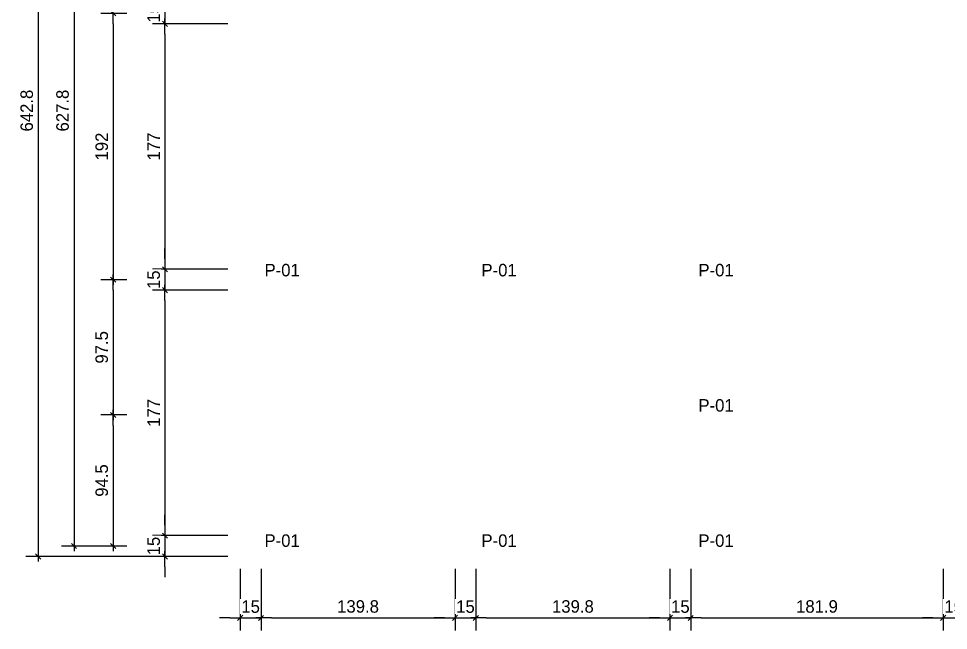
# Model space of a CAD drawing. Header units: millimetres. Extents: x 19442 to 19711, y 4351 to 4752.
# Drawn here: x 19442.44 to 19449.14, y 4515.26 to 4519.67 of the extents above; entities that cross this region are included whole.
import ezdxf

# ---------------------------------------------------------------- set-up
doc = ezdxf.new("R2010")
doc.units = ezdxf.units.MM
doc.layers.add('0 @ 0.5', color=7, linetype='Continuous')
doc.layers.add('TEXTO @ 0.5', color=2, linetype='Continuous')
doc.styles.add('century gothic', font='GOTHIC.TTF')
doc.dimstyles.new('ANOTATIVE CM SMCONSTRUCCIONES', dxfattribs={"dimscale": 0, "dimtxt": 0.18, "dimasz": 0.15, "dimexe": 0.18, "dimexo": 0.18, "dimgap": 0.07, "dimtad": 1, "dimdec": 1, "dimlfac": 100, "dimdsep": 46, "dimtxsty": 'century gothic', "dimblk1": 'FLECHA1', "dimblk2": 'FLECHA1', "dimsah": 1, "dimcen": 0.18, "dimdle": 0.075, "dimclrd": 1, "dimclre": 1, "dimclrt": 2, "dimaunit": 1, "dimadec": 0, "dimazin": 2, "dimtfac": 0.75, "dimtdec": 1, "dimtix": 1, "dimtmove": 2, "dimatfit": 3, "dimfxl": 0.09, "dimtvp": 1.5, "dimtfill": 1, "dimtolj": 1, "dimtzin": 0, "dimarcsym": 0})

# ---------------------------------------------------------------- blocks, each defined once
blk = doc.blocks.new('FLECHA1')
at = {"color": 1}
blk.add_line((-1, 0), (0.496, 0), dxfattribs=at)
at = {"color": 4}
blk.add_line((-0.246, -0.248), (0.248, 0.25), dxfattribs=at)
blk = doc.blocks.new('*D422')
at = {"color": 1, "lineweight": -2, "transparency": 16777216}
for p, q in [((19443.2163, 4519.7075), (19443.0282, 4519.7075)), ((19443.1182, 4519.6325), (19443.1182, 4517.8625)), ((19443.2163, 4517.7875), (19443.0282, 4517.7875))]:
    blk.add_line(p, q, dxfattribs=at)
at = {"layer": 'Defpoints', "color": 0, "transparency": 16777216}
for p in [(19443.3063, 4519.7075), (19443.1182, 4517.7875), (19443.3063, 4517.7875)]:
    blk.add_point(p, dxfattribs=at)
at = {"color": 1, "lineweight": -2, "transparency": 16777216, "xscale": 0.075, "yscale": 0.075, "zscale": 0.075}
for p, rotation in [((19443.1182, 4519.7075), 90), ((19443.1182, 4517.7875), 270)]:
    blk.add_blockref('FLECHA1', p, dxfattribs=dict(at, rotation=rotation))
at = {"color": 2, "transparency": 16777216, "insert": (19443.0359, 4518.7475), "char_height": 0.09, "attachment_point": 5, "rotation": 90, "style": 'century gothic', "bg_fill": 3, "box_fill_scale": 1.1, "bg_fill_color": 256, "bg_fill_true_color": 13158600, "bg_fill_transparency": 0}
blk.add_mtext('\\A1;192', dxfattribs=at)
blk = doc.blocks.new('*D423')
at = {"color": 1, "lineweight": -2, "transparency": 16777216}
for p, q in [((19443.2163, 4522.1459), (19442.7458, 4522.1459)), ((19442.8358, 4522.0709), (19442.8358, 4515.9425)), ((19443.2163, 4515.8675), (19442.7458, 4515.8675))]:
    blk.add_line(p, q, dxfattribs=at)
at = {"layer": 'Defpoints', "color": 0, "transparency": 16777216}
for p in [(19443.3063, 4522.1459), (19442.8358, 4515.8675), (19443.3063, 4515.8675)]:
    blk.add_point(p, dxfattribs=at)
at = {"color": 1, "lineweight": -2, "transparency": 16777216, "xscale": 0.075, "yscale": 0.075, "zscale": 0.075}
for p, rotation in [((19442.8358, 4522.1459), 90), ((19442.8358, 4515.8675), 270)]:
    blk.add_blockref('FLECHA1', p, dxfattribs=dict(at, rotation=rotation))
at = {"color": 2, "transparency": 16777216, "insert": (19442.7535, 4519.0067), "char_height": 0.09, "attachment_point": 5, "rotation": 90, "style": 'century gothic', "bg_fill": 3, "box_fill_scale": 1.1, "bg_fill_color": 256, "bg_fill_true_color": 13158600, "bg_fill_transparency": 0}
blk.add_mtext('\\A1;627.8', dxfattribs=at)
blk = doc.blocks.new('*D451')
at = {"color": 1, "lineweight": -2, "transparency": 16777216}
for p, q in [((19443.2163, 4517.7875), (19443.0282, 4517.7875)), ((19443.1182, 4517.7125), (19443.1182, 4516.8875)), ((19443.2163, 4516.8125), (19443.0282, 4516.8125))]:
    blk.add_line(p, q, dxfattribs=at)
at = {"layer": 'Defpoints', "color": 0, "transparency": 16777216}
for p in [(19443.3063, 4517.7875), (19443.1182, 4516.8125), (19443.3063, 4516.8125)]:
    blk.add_point(p, dxfattribs=at)
at = {"color": 1, "lineweight": -2, "transparency": 16777216, "xscale": 0.075, "yscale": 0.075, "zscale": 0.075}
for p, rotation in [((19443.1182, 4517.7875), 90), ((19443.1182, 4516.8125), 270)]:
    blk.add_blockref('FLECHA1', p, dxfattribs=dict(at, rotation=rotation))
at = {"color": 2, "transparency": 16777216, "insert": (19443.0359, 4517.3), "char_height": 0.09, "attachment_point": 5, "rotation": 90, "style": 'century gothic', "bg_fill": 3, "box_fill_scale": 1.1, "bg_fill_color": 256, "bg_fill_true_color": 13158600, "bg_fill_transparency": 0}
blk.add_mtext('\\A1;97.5', dxfattribs=at)
blk = doc.blocks.new('*D456')
at = {"color": 1, "lineweight": -2, "transparency": 16777216}
for p, q in [((19443.4911, 4519.8575), (19443.4911, 4519.9325)), ((19443.943, 4519.7825), (19443.4011, 4519.7825)), ((19443.4911, 4519.7825), (19443.4911, 4519.6325)), ((19443.943, 4519.6325), (19443.4011, 4519.6325)), ((19443.4911, 4519.5575), (19443.4911, 4519.4825))]:
    blk.add_line(p, q, dxfattribs=at)
at = {"layer": 'Defpoints', "color": 0, "transparency": 16777216}
for p in [(19444.033, 4519.7825), (19444.033, 4519.6325)]:
    blk.add_point(p, dxfattribs=at)
at = {"color": 1, "lineweight": -2, "transparency": 16777216, "xscale": 0.075, "yscale": 0.075, "zscale": 0.075}
for p, rotation in [((19443.4911, 4519.7825), 270), ((19443.4911, 4519.6325), 90)]:
    blk.add_blockref('FLECHA1', p, dxfattribs=dict(at, rotation=rotation))
at = {"color": 2, "transparency": 16777216, "insert": (19443.4099, 4519.7075), "char_height": 0.09, "attachment_point": 5, "rotation": 90, "style": 'century gothic', "bg_fill": 3, "box_fill_scale": 1.1, "bg_fill_color": 256, "bg_fill_true_color": 13158600, "bg_fill_transparency": 0}
blk.add_mtext('\\A1;15', dxfattribs=at)
at = {"layer": 'Defpoints', "color": 0, "transparency": 16777216}
blk.add_point((19443.4911, 4519.6325), dxfattribs=at)
blk = doc.blocks.new('*D457')
at = {"color": 1, "lineweight": -2, "transparency": 16777216}
for p, q in [((19443.943, 4519.6325), (19443.4011, 4519.6325)), ((19443.4911, 4519.5575), (19443.4911, 4517.9375)), ((19443.943, 4517.8625), (19443.4011, 4517.8625))]:
    blk.add_line(p, q, dxfattribs=at)
at = {"layer": 'Defpoints', "color": 0, "transparency": 16777216}
for p in [(19444.033, 4519.6325), (19443.4911, 4517.8625), (19444.033, 4517.8625)]:
    blk.add_point(p, dxfattribs=at)
at = {"color": 1, "lineweight": -2, "transparency": 16777216, "xscale": 0.075, "yscale": 0.075, "zscale": 0.075}
for p, rotation in [((19443.4911, 4519.6325), 90), ((19443.4911, 4517.8625), 270)]:
    blk.add_blockref('FLECHA1', p, dxfattribs=dict(at, rotation=rotation))
at = {"color": 2, "transparency": 16777216, "insert": (19443.4099, 4518.7475), "char_height": 0.09, "attachment_point": 5, "rotation": 90, "style": 'century gothic', "bg_fill": 3, "box_fill_scale": 1.1, "bg_fill_color": 256, "bg_fill_true_color": 13158600, "bg_fill_transparency": 0}
blk.add_mtext('\\A1;177', dxfattribs=at)
blk = doc.blocks.new('*D458')
at = {"color": 1, "lineweight": -2, "transparency": 16777216}
for p, q in [((19443.4911, 4517.9375), (19443.4911, 4518.0125)), ((19443.943, 4517.8625), (19443.4011, 4517.8625)), ((19443.4911, 4517.8625), (19443.4911, 4517.7125)), ((19443.943, 4517.7125), (19443.4011, 4517.7125)), ((19443.4911, 4517.6375), (19443.4911, 4517.5625))]:
    blk.add_line(p, q, dxfattribs=at)
at = {"layer": 'Defpoints', "color": 0, "transparency": 16777216}
for p in [(19444.033, 4517.8625), (19444.033, 4517.7125)]:
    blk.add_point(p, dxfattribs=at)
at = {"color": 1, "lineweight": -2, "transparency": 16777216, "xscale": 0.075, "yscale": 0.075, "zscale": 0.075}
for p, rotation in [((19443.4911, 4517.8625), 270), ((19443.4911, 4517.7125), 90)]:
    blk.add_blockref('FLECHA1', p, dxfattribs=dict(at, rotation=rotation))
at = {"color": 2, "transparency": 16777216, "insert": (19443.4099, 4517.7875), "char_height": 0.09, "attachment_point": 5, "rotation": 90, "style": 'century gothic', "bg_fill": 3, "box_fill_scale": 1.1, "bg_fill_color": 256, "bg_fill_true_color": 13158600, "bg_fill_transparency": 0}
blk.add_mtext('\\A1;15', dxfattribs=at)
at = {"layer": 'Defpoints', "color": 0, "transparency": 16777216}
blk.add_point((19443.4911, 4517.7125), dxfattribs=at)
blk = doc.blocks.new('*D459')
at = {"color": 1, "lineweight": -2, "transparency": 16777216}
for p, q in [((19443.943, 4517.7125), (19443.4011, 4517.7125)), ((19443.4911, 4517.6375), (19443.4911, 4516.0175)), ((19443.943, 4515.9425), (19443.4011, 4515.9425))]:
    blk.add_line(p, q, dxfattribs=at)
at = {"layer": 'Defpoints', "color": 0, "transparency": 16777216}
for p in [(19444.033, 4517.7125), (19443.4911, 4515.9425), (19444.033, 4515.9425)]:
    blk.add_point(p, dxfattribs=at)
at = {"color": 1, "lineweight": -2, "transparency": 16777216, "xscale": 0.075, "yscale": 0.075, "zscale": 0.075}
for p, rotation in [((19443.4911, 4517.7125), 90), ((19443.4911, 4515.9425), 270)]:
    blk.add_blockref('FLECHA1', p, dxfattribs=dict(at, rotation=rotation))
at = {"color": 2, "transparency": 16777216, "insert": (19443.4099, 4516.8275), "char_height": 0.09, "attachment_point": 5, "rotation": 90, "style": 'century gothic', "bg_fill": 3, "box_fill_scale": 1.1, "bg_fill_color": 256, "bg_fill_true_color": 13158600, "bg_fill_transparency": 0}
blk.add_mtext('\\A1;177', dxfattribs=at)
blk = doc.blocks.new('*D460')
at = {"color": 1, "lineweight": -2, "transparency": 16777216}
for p, q in [((19443.4911, 4516.0175), (19443.4911, 4516.0925)), ((19443.943, 4515.9425), (19443.4011, 4515.9425)), ((19443.4911, 4515.9425), (19443.4911, 4515.7925)), ((19443.943, 4515.7925), (19443.4011, 4515.7925)), ((19443.4911, 4515.7175), (19443.4911, 4515.6425))]:
    blk.add_line(p, q, dxfattribs=at)
at = {"layer": 'Defpoints', "color": 0, "transparency": 16777216}
for p in [(19444.033, 4515.9425), (19444.033, 4515.7925)]:
    blk.add_point(p, dxfattribs=at)
at = {"color": 1, "lineweight": -2, "transparency": 16777216, "xscale": 0.075, "yscale": 0.075, "zscale": 0.075}
for p, rotation in [((19443.4911, 4515.9425), 270), ((19443.4911, 4515.7925), 90)]:
    blk.add_blockref('FLECHA1', p, dxfattribs=dict(at, rotation=rotation))
at = {"color": 2, "transparency": 16777216, "insert": (19443.4099, 4515.8675), "char_height": 0.09, "attachment_point": 5, "rotation": 90, "style": 'century gothic', "bg_fill": 3, "box_fill_scale": 1.1, "bg_fill_color": 256, "bg_fill_true_color": 13158600, "bg_fill_transparency": 0}
blk.add_mtext('\\A1;15', dxfattribs=at)
at = {"layer": 'Defpoints', "color": 0, "transparency": 16777216}
blk.add_point((19443.4911, 4515.7925), dxfattribs=at)
blk = doc.blocks.new('*D461')
at = {"color": 1, "lineweight": -2, "transparency": 16777216}
for p, q in [((19443.2163, 4516.8125), (19443.0282, 4516.8125)), ((19443.1182, 4516.7375), (19443.1182, 4515.9425)), ((19443.2163, 4515.8675), (19443.0282, 4515.8675))]:
    blk.add_line(p, q, dxfattribs=at)
at = {"layer": 'Defpoints', "color": 0, "transparency": 16777216}
for p in [(19443.3063, 4516.8125), (19443.1182, 4515.8675), (19443.3063, 4515.8675)]:
    blk.add_point(p, dxfattribs=at)
at = {"color": 1, "lineweight": -2, "transparency": 16777216, "xscale": 0.075, "yscale": 0.075, "zscale": 0.075}
for p, rotation in [((19443.1182, 4516.8125), 90), ((19443.1182, 4515.8675), 270)]:
    blk.add_blockref('FLECHA1', p, dxfattribs=dict(at, rotation=rotation))
at = {"color": 2, "transparency": 16777216, "insert": (19443.0359, 4516.34), "char_height": 0.09, "attachment_point": 5, "rotation": 90, "style": 'century gothic', "bg_fill": 3, "box_fill_scale": 1.1, "bg_fill_color": 256, "bg_fill_true_color": 13158600, "bg_fill_transparency": 0}
blk.add_mtext('\\A1;94.5', dxfattribs=at)
blk = doc.blocks.new('*D462')
at = {"color": 1, "lineweight": -2, "transparency": 16777216}
for p, q in [((19444.033, 4515.7025), (19444.033, 4515.2594)), ((19444.183, 4515.7025), (19444.183, 4515.2594)), ((19443.958, 4515.3494), (19443.883, 4515.3494)), ((19444.033, 4515.3494), (19444.183, 4515.3494)), ((19444.258, 4515.3494), (19444.333, 4515.3494))]:
    blk.add_line(p, q, dxfattribs=at)
at = {"layer": 'Defpoints', "color": 0, "transparency": 16777216}
for p in [(19444.033, 4515.7925), (19444.183, 4515.7925)]:
    blk.add_point(p, dxfattribs=at)
at = {"color": 1, "lineweight": -2, "transparency": 16777216, "xscale": 0.075, "yscale": 0.075, "zscale": 0.075}
blk.add_blockref('FLECHA1', (19444.033, 4515.3494), dxfattribs=at)
at = {"color": 1, "lineweight": -2, "transparency": 16777216, "xscale": 0.075, "yscale": 0.075, "zscale": 0.075, "rotation": 180}
blk.add_blockref('FLECHA1', (19444.183, 4515.3494), dxfattribs=at)
at = {"color": 2, "transparency": 16777216, "insert": (19444.108, 4515.4305), "char_height": 0.09, "attachment_point": 5, "style": 'century gothic', "bg_fill": 3, "box_fill_scale": 1.1, "bg_fill_color": 256, "bg_fill_true_color": 13158600, "bg_fill_transparency": 0}
blk.add_mtext('\\A1;15', dxfattribs=at)
at = {"layer": 'Defpoints', "color": 0, "transparency": 16777216}
blk.add_point((19444.183, 4515.3494), dxfattribs=at)
blk = doc.blocks.new('*D463')
at = {"color": 1, "lineweight": -2, "transparency": 16777216}
for p, q in [((19444.183, 4515.7025), (19444.183, 4515.2594)), ((19445.5811, 4515.7025), (19445.5811, 4515.2594)), ((19444.258, 4515.3494), (19445.5061, 4515.3494))]:
    blk.add_line(p, q, dxfattribs=at)
at = {"layer": 'Defpoints', "color": 0, "transparency": 16777216}
for p in [(19444.183, 4515.7925), (19445.5811, 4515.7925), (19445.5811, 4515.3494)]:
    blk.add_point(p, dxfattribs=at)
at = {"color": 1, "lineweight": -2, "transparency": 16777216, "xscale": 0.075, "yscale": 0.075, "zscale": 0.075, "rotation": 180}
blk.add_blockref('FLECHA1', (19444.183, 4515.3494), dxfattribs=at)
at = {"color": 1, "lineweight": -2, "transparency": 16777216, "xscale": 0.075, "yscale": 0.075, "zscale": 0.075}
blk.add_blockref('FLECHA1', (19445.5811, 4515.3494), dxfattribs=at)
at = {"color": 2, "transparency": 16777216, "insert": (19444.8821, 4515.4316), "char_height": 0.09, "attachment_point": 5, "style": 'century gothic', "bg_fill": 3, "box_fill_scale": 1.1, "bg_fill_color": 256, "bg_fill_true_color": 13158600, "bg_fill_transparency": 0}
blk.add_mtext('\\A1;139.8', dxfattribs=at)
blk = doc.blocks.new('*D464')
at = {"color": 1, "lineweight": -2, "transparency": 16777216}
for p, q in [((19445.5811, 4515.7025), (19445.5811, 4515.2594)), ((19445.7311, 4515.7025), (19445.7311, 4515.2594)), ((19445.5061, 4515.3494), (19445.4311, 4515.3494)), ((19445.5811, 4515.3494), (19445.7311, 4515.3494)), ((19445.8061, 4515.3494), (19445.8811, 4515.3494))]:
    blk.add_line(p, q, dxfattribs=at)
at = {"layer": 'Defpoints', "color": 0, "transparency": 16777216}
for p in [(19445.5811, 4515.7925), (19445.7311, 4515.7925)]:
    blk.add_point(p, dxfattribs=at)
at = {"color": 1, "lineweight": -2, "transparency": 16777216, "xscale": 0.075, "yscale": 0.075, "zscale": 0.075}
blk.add_blockref('FLECHA1', (19445.5811, 4515.3494), dxfattribs=at)
at = {"color": 1, "lineweight": -2, "transparency": 16777216, "xscale": 0.075, "yscale": 0.075, "zscale": 0.075, "rotation": 180}
blk.add_blockref('FLECHA1', (19445.7311, 4515.3494), dxfattribs=at)
at = {"color": 2, "transparency": 16777216, "insert": (19445.6561, 4515.4305), "char_height": 0.09, "attachment_point": 5, "style": 'century gothic', "bg_fill": 3, "box_fill_scale": 1.1, "bg_fill_color": 256, "bg_fill_true_color": 13158600, "bg_fill_transparency": 0}
blk.add_mtext('\\A1;15', dxfattribs=at)
at = {"layer": 'Defpoints', "color": 0, "transparency": 16777216}
blk.add_point((19445.7311, 4515.3494), dxfattribs=at)
blk = doc.blocks.new('*D465')
at = {"color": 1, "lineweight": -2, "transparency": 16777216}
for p, q in [((19445.7311, 4515.7025), (19445.7311, 4515.2594)), ((19447.1292, 4515.7025), (19447.1292, 4515.2594)), ((19445.8061, 4515.3494), (19447.0542, 4515.3494))]:
    blk.add_line(p, q, dxfattribs=at)
at = {"layer": 'Defpoints', "color": 0, "transparency": 16777216}
for p in [(19445.7311, 4515.7925), (19447.1292, 4515.7925), (19447.1292, 4515.3494)]:
    blk.add_point(p, dxfattribs=at)
at = {"color": 1, "lineweight": -2, "transparency": 16777216, "xscale": 0.075, "yscale": 0.075, "zscale": 0.075, "rotation": 180}
blk.add_blockref('FLECHA1', (19445.7311, 4515.3494), dxfattribs=at)
at = {"color": 1, "lineweight": -2, "transparency": 16777216, "xscale": 0.075, "yscale": 0.075, "zscale": 0.075}
blk.add_blockref('FLECHA1', (19447.1292, 4515.3494), dxfattribs=at)
at = {"color": 2, "transparency": 16777216, "insert": (19446.4302, 4515.4316), "char_height": 0.09, "attachment_point": 5, "style": 'century gothic', "bg_fill": 3, "box_fill_scale": 1.1, "bg_fill_color": 256, "bg_fill_true_color": 13158600, "bg_fill_transparency": 0}
blk.add_mtext('\\A1;139.8', dxfattribs=at)
blk = doc.blocks.new('*D466')
at = {"color": 1, "lineweight": -2, "transparency": 16777216}
for p, q in [((19447.1292, 4515.7025), (19447.1292, 4515.2594)), ((19447.2792, 4515.7025), (19447.2792, 4515.2594)), ((19447.0542, 4515.3494), (19446.9792, 4515.3494)), ((19447.1292, 4515.3494), (19447.2792, 4515.3494)), ((19447.3542, 4515.3494), (19447.4292, 4515.3494))]:
    blk.add_line(p, q, dxfattribs=at)
at = {"layer": 'Defpoints', "color": 0, "transparency": 16777216}
for p in [(19447.1292, 4515.7925), (19447.2792, 4515.7925)]:
    blk.add_point(p, dxfattribs=at)
at = {"color": 1, "lineweight": -2, "transparency": 16777216, "xscale": 0.075, "yscale": 0.075, "zscale": 0.075}
blk.add_blockref('FLECHA1', (19447.1292, 4515.3494), dxfattribs=at)
at = {"color": 1, "lineweight": -2, "transparency": 16777216, "xscale": 0.075, "yscale": 0.075, "zscale": 0.075, "rotation": 180}
blk.add_blockref('FLECHA1', (19447.2792, 4515.3494), dxfattribs=at)
at = {"color": 2, "transparency": 16777216, "insert": (19447.2042, 4515.4305), "char_height": 0.09, "attachment_point": 5, "style": 'century gothic', "bg_fill": 3, "box_fill_scale": 1.1, "bg_fill_color": 256, "bg_fill_true_color": 13158600, "bg_fill_transparency": 0}
blk.add_mtext('\\A1;15', dxfattribs=at)
at = {"layer": 'Defpoints', "color": 0, "transparency": 16777216}
blk.add_point((19447.2792, 4515.3494), dxfattribs=at)
blk = doc.blocks.new('*D467')
at = {"color": 1, "lineweight": -2, "transparency": 16777216}
for p, q in [((19447.2792, 4515.7025), (19447.2792, 4515.2594)), ((19449.098, 4515.7025), (19449.098, 4515.2594)), ((19447.3542, 4515.3494), (19449.023, 4515.3494))]:
    blk.add_line(p, q, dxfattribs=at)
at = {"layer": 'Defpoints', "color": 0, "transparency": 16777216}
for p in [(19447.2792, 4515.7925), (19449.098, 4515.7925), (19449.098, 4515.3494)]:
    blk.add_point(p, dxfattribs=at)
at = {"color": 1, "lineweight": -2, "transparency": 16777216, "xscale": 0.075, "yscale": 0.075, "zscale": 0.075, "rotation": 180}
blk.add_blockref('FLECHA1', (19447.2792, 4515.3494), dxfattribs=at)
at = {"color": 1, "lineweight": -2, "transparency": 16777216, "xscale": 0.075, "yscale": 0.075, "zscale": 0.075}
blk.add_blockref('FLECHA1', (19449.098, 4515.3494), dxfattribs=at)
at = {"color": 2, "transparency": 16777216, "insert": (19448.1886, 4515.4316), "char_height": 0.09, "attachment_point": 5, "style": 'century gothic', "bg_fill": 3, "box_fill_scale": 1.1, "bg_fill_color": 256, "bg_fill_true_color": 13158600, "bg_fill_transparency": 0}
blk.add_mtext('\\A1;181.9', dxfattribs=at)
blk = doc.blocks.new('*D468')
at = {"color": 1, "lineweight": -2, "transparency": 16777216}
for p, q in [((19449.098, 4515.7025), (19449.098, 4515.2594)), ((19449.248, 4515.7025), (19449.248, 4515.2594)), ((19449.023, 4515.3494), (19448.948, 4515.3494)), ((19449.098, 4515.3494), (19449.248, 4515.3494)), ((19449.323, 4515.3494), (19449.398, 4515.3494))]:
    blk.add_line(p, q, dxfattribs=at)
at = {"layer": 'Defpoints', "color": 0, "transparency": 16777216}
for p in [(19449.098, 4515.7925), (19449.248, 4515.7925)]:
    blk.add_point(p, dxfattribs=at)
at = {"color": 1, "lineweight": -2, "transparency": 16777216, "xscale": 0.075, "yscale": 0.075, "zscale": 0.075}
blk.add_blockref('FLECHA1', (19449.098, 4515.3494), dxfattribs=at)
at = {"color": 1, "lineweight": -2, "transparency": 16777216, "xscale": 0.075, "yscale": 0.075, "zscale": 0.075, "rotation": 180}
blk.add_blockref('FLECHA1', (19449.248, 4515.3494), dxfattribs=at)
at = {"color": 2, "transparency": 16777216, "insert": (19449.173, 4515.4305), "char_height": 0.09, "attachment_point": 5, "style": 'century gothic', "bg_fill": 3, "box_fill_scale": 1.1, "bg_fill_color": 256, "bg_fill_true_color": 13158600, "bg_fill_transparency": 0}
blk.add_mtext('\\A1;15', dxfattribs=at)
at = {"layer": 'Defpoints', "color": 0, "transparency": 16777216}
blk.add_point((19449.248, 4515.3494), dxfattribs=at)
blk = doc.blocks.new('*D739')
at = {"color": 1, "lineweight": -2, "transparency": 16777216}
for p, q in [((19443.943, 4522.2209), (19442.4878, 4522.2209)), ((19442.5778, 4522.1459), (19442.5778, 4515.8675)), ((19443.943, 4515.7925), (19442.4878, 4515.7925))]:
    blk.add_line(p, q, dxfattribs=at)
at = {"layer": 'Defpoints', "color": 0, "transparency": 16777216}
for p in [(19444.033, 4522.2209), (19442.5778, 4515.7925), (19444.033, 4515.7925)]:
    blk.add_point(p, dxfattribs=at)
at = {"color": 1, "lineweight": -2, "transparency": 16777216, "xscale": 0.075, "yscale": 0.075, "zscale": 0.075}
for p, rotation in [((19442.5778, 4522.2209), 90), ((19442.5778, 4515.7925), 270)]:
    blk.add_blockref('FLECHA1', p, dxfattribs=dict(at, rotation=rotation))
at = {"color": 2, "transparency": 16777216, "insert": (19442.4956, 4519.0067), "char_height": 0.09, "attachment_point": 5, "rotation": 90, "style": 'century gothic', "bg_fill": 3, "box_fill_scale": 1.1, "bg_fill_color": 256, "bg_fill_true_color": 13158600, "bg_fill_transparency": 0}
blk.add_mtext('\\A1;642.8', dxfattribs=at)

msp = doc.modelspace()

# ---------------------------------------------------------------- texts
at = {"layer": 'TEXTO @ 0.5', "color": 2, "char_height": 0.09, "width": 0.238534, "attachment_point": 1, "style": 'century gothic'}
for insert in [(19444.2082, 4517.9017), (19445.7713, 4517.9017), (19447.3344, 4517.9017), (19447.3344, 4516.9267), (19444.2082, 4515.9517), (19445.7713, 4515.9517), (19447.3344, 4515.9517)]:
    msp.add_mtext('P-01 ', dxfattribs=dict(at, insert=insert))

# ---------------------------------------------------------------- dimensions: what is measured, and where the dimension line sits
at = {"layer": '0 @ 0.5'}
for base, p1, p2, picture, middle in [((19443.4911, 4519.6325), (19444.033, 4519.7825), (19444.033, 4519.6325), '*D456', (19443.4099, 4519.7075)), ((19443.1182, 4517.7875), (19443.3063, 4519.7075), (19443.3063, 4517.7875), '*D422', (19443.0359, 4518.7475))]:
    dim = msp.add_linear_dim(base=base, p1=p1, p2=p2, angle=90, dimstyle='ANOTATIVE CM SMCONSTRUCCIONES', override={"dimscale": 0.5, "dimtix": 1, "dimtofl": 1, "dimtmove": 2, "dimatfit": 3}, dxfattribs=at)
    dim.commit()
    dim.dimension.update_dxf_attribs({"geometry": picture, "text_midpoint": middle})

# ---------------------------------------------------------------- next in the draw order: dimensions: what is measured, and where the dimension line sits
for base, p1, p2, picture, middle in [((19442.8358, 4515.8675), (19443.3063, 4522.1459), (19443.3063, 4515.8675), '*D423', (19442.7535, 4519.0067)), ((19443.4911, 4517.8625), (19444.033, 4519.6325), (19444.033, 4517.8625), '*D457', (19443.4099, 4518.7475))]:
    dim = msp.add_linear_dim(base=base, p1=p1, p2=p2, angle=90, dimstyle='ANOTATIVE CM SMCONSTRUCCIONES', override={"dimscale": 0.5, "dimtix": 1, "dimtofl": 1, "dimtmove": 2, "dimatfit": 3}, dxfattribs=at)
    dim.commit()
    dim.dimension.update_dxf_attribs({"geometry": picture, "text_midpoint": middle})

# ---------------------------------------------------------------- next in the draw order: dimensions: what is measured, and where the dimension line sits
for base, p1, p2, picture, middle in [((19443.4911, 4517.7125), (19444.033, 4517.8625), (19444.033, 4517.7125), '*D458', (19443.4099, 4517.7875)), ((19443.1182, 4516.8125), (19443.3063, 4517.7875), (19443.3063, 4516.8125), '*D451', (19443.0359, 4517.3))]:
    dim = msp.add_linear_dim(base=base, p1=p1, p2=p2, angle=90, dimstyle='ANOTATIVE CM SMCONSTRUCCIONES', override={"dimscale": 0.5, "dimtix": 1, "dimtofl": 1, "dimtmove": 2, "dimatfit": 3}, dxfattribs=at)
    dim.commit()
    dim.dimension.update_dxf_attribs({"geometry": picture, "text_midpoint": middle})

# ---------------------------------------------------------------- next in the draw order: dimensions: what is measured, and where the dimension line sits
for base, p1, p2, picture, middle in [((19443.4911, 4515.9425), (19444.033, 4517.7125), (19444.033, 4515.9425), '*D459', (19443.4099, 4516.8275)), ((19443.1182, 4515.8675), (19443.3063, 4516.8125), (19443.3063, 4515.8675), '*D461', (19443.0359, 4516.34))]:
    dim = msp.add_linear_dim(base=base, p1=p1, p2=p2, angle=90, dimstyle='ANOTATIVE CM SMCONSTRUCCIONES', override={"dimscale": 0.5, "dimtix": 1, "dimtofl": 1, "dimtmove": 2, "dimatfit": 3}, dxfattribs=at)
    dim.commit()
    dim.dimension.update_dxf_attribs({"geometry": picture, "text_midpoint": middle})

# ---------------------------------------------------------------- next in the draw order: dimensions: what is measured, and where the dimension line sits
dim = msp.add_linear_dim(base=(19443.4911, 4515.7925), p1=(19444.033, 4515.9425), p2=(19444.033, 4515.7925), angle=90, dimstyle='ANOTATIVE CM SMCONSTRUCCIONES', override={"dimscale": 0.5, "dimtix": 1, "dimtofl": 1, "dimtmove": 2, "dimatfit": 3}, dxfattribs=at)
dim.commit()
dim.dimension.update_dxf_attribs({"geometry": '*D460', "text_midpoint": (19443.4099, 4515.8675)})

# ---------------------------------------------------------------- next in the draw order: dimensions: what is measured, and where the dimension line sits
dim = msp.add_linear_dim(base=(19444.183, 4515.3494), p1=(19444.033, 4515.7925), p2=(19444.183, 4515.7925), dimstyle='ANOTATIVE CM SMCONSTRUCCIONES', override={"dimscale": 0.5, "dimtix": 1, "dimtofl": 1, "dimtmove": 2, "dimatfit": 3}, dxfattribs=at)
dim.commit()
dim.dimension.update_dxf_attribs({"geometry": '*D462', "text_midpoint": (19444.108, 4515.4305)})

# ---------------------------------------------------------------- next in the draw order: dimensions: what is measured, and where the dimension line sits
dim = msp.add_linear_dim(base=(19442.5778, 4515.7925), p1=(19444.033, 4522.2209), p2=(19444.033, 4515.7925), angle=90, dimstyle='ANOTATIVE CM SMCONSTRUCCIONES', override={"dimscale": 0.5, "dimtix": 1, "dimtofl": 1, "dimtmove": 2, "dimatfit": 3}, dxfattribs=at)
dim.commit()
dim.dimension.update_dxf_attribs({"geometry": '*D739', "text_midpoint": (19442.4956, 4519.0067)})
dim = msp.add_linear_dim(base=(19445.5811, 4515.3494), p1=(19444.183, 4515.7925), p2=(19445.5811, 4515.7925), dimstyle='ANOTATIVE CM SMCONSTRUCCIONES', override={"dimscale": 0.5, "dimtix": 1, "dimtofl": 1, "dimtmove": 2, "dimatfit": 3}, dxfattribs=at)
dim.commit()
dim.dimension.update_dxf_attribs({"geometry": '*D463', "text_midpoint": (19444.8821, 4515.4316)})

# ---------------------------------------------------------------- next in the draw order: dimensions: what is measured, and where the dimension line sits
dim = msp.add_linear_dim(base=(19445.7311, 4515.3494), p1=(19445.5811, 4515.7925), p2=(19445.7311, 4515.7925), dimstyle='ANOTATIVE CM SMCONSTRUCCIONES', override={"dimscale": 0.5, "dimtix": 1, "dimtofl": 1, "dimtmove": 2, "dimatfit": 3}, dxfattribs=at)
dim.commit()
dim.dimension.update_dxf_attribs({"geometry": '*D464', "text_midpoint": (19445.6561, 4515.4305)})

# ---------------------------------------------------------------- next in the draw order: dimensions: what is measured, and where the dimension line sits
dim = msp.add_linear_dim(base=(19447.1292, 4515.3494), p1=(19445.7311, 4515.7925), p2=(19447.1292, 4515.7925), dimstyle='ANOTATIVE CM SMCONSTRUCCIONES', override={"dimscale": 0.5, "dimtix": 1, "dimtofl": 1, "dimtmove": 2, "dimatfit": 3}, dxfattribs=at)
dim.commit()
dim.dimension.update_dxf_attribs({"geometry": '*D465', "text_midpoint": (19446.4302, 4515.4316)})

# ---------------------------------------------------------------- next in the draw order: dimensions: what is measured, and where the dimension line sits
dim = msp.add_linear_dim(base=(19447.2792, 4515.3494), p1=(19447.1292, 4515.7925), p2=(19447.2792, 4515.7925), dimstyle='ANOTATIVE CM SMCONSTRUCCIONES', override={"dimscale": 0.5, "dimtix": 1, "dimtofl": 1, "dimtmove": 2, "dimatfit": 3}, dxfattribs=at)
dim.commit()
dim.dimension.update_dxf_attribs({"geometry": '*D466', "text_midpoint": (19447.2042, 4515.4305)})

# ---------------------------------------------------------------- next in the draw order: dimensions: what is measured, and where the dimension line sits
dim = msp.add_linear_dim(base=(19449.098, 4515.3494), p1=(19447.2792, 4515.7925), p2=(19449.098, 4515.7925), dimstyle='ANOTATIVE CM SMCONSTRUCCIONES', override={"dimscale": 0.5, "dimtix": 1, "dimtofl": 1, "dimtmove": 2, "dimatfit": 3}, dxfattribs=at)
dim.commit()
dim.dimension.update_dxf_attribs({"geometry": '*D467', "text_midpoint": (19448.1886, 4515.4316)})

# ---------------------------------------------------------------- next in the draw order: dimensions: what is measured, and where the dimension line sits
dim = msp.add_linear_dim(base=(19449.248, 4515.3494), p1=(19449.098, 4515.7925), p2=(19449.248, 4515.7925), dimstyle='ANOTATIVE CM SMCONSTRUCCIONES', override={"dimscale": 0.5, "dimtix": 1, "dimtofl": 1, "dimtmove": 2, "dimatfit": 3}, dxfattribs=at)
dim.commit()
dim.dimension.update_dxf_attribs({"geometry": '*D468', "text_midpoint": (19449.173, 4515.4305)})

doc.saveas('drawing.dxf')
